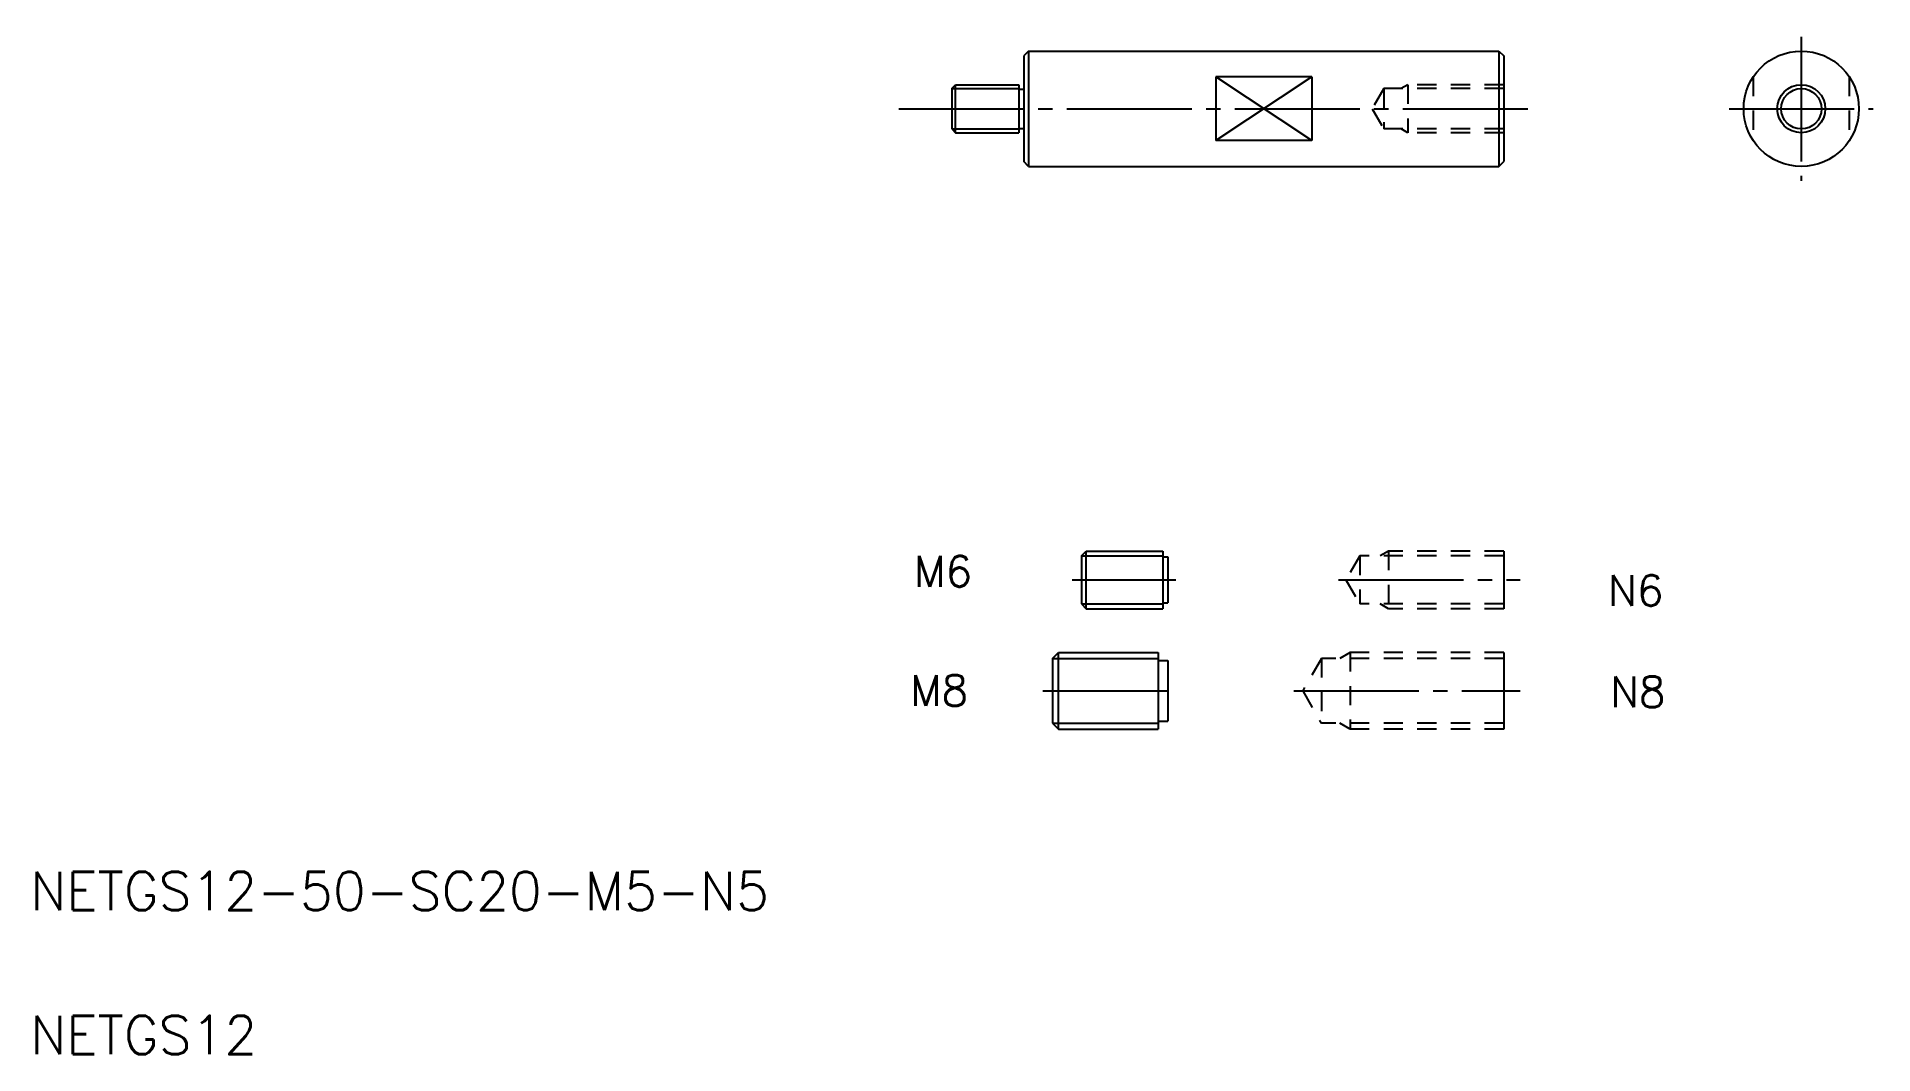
# Model space of a CAD drawing. Extents: x 11 to 202, y 10 to 116.
import ezdxf

# ---------------------------------------------------------------- set-up
doc = ezdxf.new("R2010")
doc.units = 0
doc.linetypes.add('CENTER', pattern=[17.5, 13, -1.5, 1.5, -1.5])
doc.linetypes.add('DASHED', pattern=[3.5, 2, -1.5])
doc.layers.get('0').update_dxf_attribs({"linetype": 'CONTINUOUS'})
doc.layers.add('CENTER', color=1, linetype='CENTER')
doc.styles.get("Standard").update_dxf_attribs({"font": 'txt', "bigfont": 'BIGFONT'})

msp = doc.modelspace()

# ---------------------------------------------------------------- linework, layer by layer
at = {"color": 7, "linetype": 'CONTINUOUS'}
for p, q in [((114.01, 114.44), (113.51, 113.94)), ((113.51, 113.94), (113.51, 102.94)), ((114.01, 114.44), (163.01, 114.44)), ((114.01, 114.44), (114.01, 102.44)), ((163.01, 114.44), (163.01, 102.44)), ((163.51, 113.94), (163.51, 102.94)), ((133.51, 111.75), (133.51, 105.12)), ((143.51, 111.75), (133.51, 111.75)), ((143.51, 111.75), (143.51, 105.12)), ((106.01, 110.54), (106.41, 110.94)), ((106.01, 110.54), (106.01, 106.34)), ((106.41, 105.94), (106.41, 110.94)), ((106.41, 110.94), (113.01, 110.94)), ((113.01, 110.94), (113.01, 105.94)), ((113.01, 110.49), (113.51, 110.49)), ((106.01, 106.34), (106.41, 105.94)), ((106.41, 105.94), (113.01, 105.94)), ((113.01, 106.39), (113.51, 106.39)), ((143.51, 105.12), (133.51, 105.12)), ((114.01, 102.44), (113.51, 102.94)), ((114.01, 102.44), (163.01, 102.44)), ((119.51, 61.89), (120.01, 62.39)), ((119.51, 61.89), (119.51, 56.89)), ((120.01, 56.39), (120.01, 62.39)), ((120.01, 62.39), (128.01, 62.39)), ((128.01, 62.39), (128.01, 56.39)), ((128.01, 61.79), (128.51, 61.79)), ((128.51, 61.79), (128.51, 56.99)), ((163.51, 62.39), (163.51, 56.39)), ((119.51, 56.89), (120.01, 56.39)), ((120.01, 56.39), (128.01, 56.39)), ((128.01, 56.99), (128.51, 56.99)), ((116.51, 51.21), (117.13, 51.84)), ((117.13, 43.84), (117.13, 51.84)), ((117.13, 51.84), (127.51, 51.84)), ((127.51, 51.84), (127.51, 43.84)), ((163.51, 51.84), (163.51, 43.84)), ((116.51, 51.21), (116.51, 44.46)), ((127.51, 50.99), (128.51, 50.99)), ((128.51, 50.99), (128.51, 44.69)), ((116.51, 44.46), (117.13, 43.84)), ((127.51, 44.69), (128.51, 44.69)), ((117.13, 43.84), (127.51, 43.84))]:
    msp.add_line(p, q, dxfattribs=at)
at = {"linetype": 'CONTINUOUS'}
for p, q in [((163.01, 114.44), (163.51, 113.94)), ((163.01, 102.44), (163.51, 102.94))]:
    msp.add_line(p, q, dxfattribs=at)
at = {"color": 3, "linetype": 'CONTINUOUS'}
for p, q in [((143.51, 111.75), (133.51, 105.12)), ((143.51, 105.12), (133.51, 111.75)), ((106.01, 110.54), (113.01, 110.54)), ((106.01, 106.34), (113.01, 106.34)), ((119.51, 61.89), (128.01, 61.89)), ((119.51, 56.89), (128.01, 56.89)), ((116.51, 51.21), (127.51, 51.21)), ((116.51, 44.46), (127.51, 44.46))]:
    msp.add_line(p, q, dxfattribs=at)
for p, q in [((163.51, 111.19), (163.51, 111.19)), ((163.51, 108.44), (163.51, 108.44))]:
    msp.add_line(p, q)
at = {"color": 3, "linetype": 'DASHED'}
for p, q in [((189.51, 111.75), (189.51, 105.12)), ((199.51, 111.75), (199.51, 105.12)), ((151.01, 110.54), (149.8, 108.44)), ((163.51, 110.54), (151.01, 110.54)), ((151.01, 110.54), (151.01, 106.34)), ((153.51, 110.94), (152.82, 110.54)), ((163.51, 110.94), (153.51, 110.94)), ((153.51, 110.94), (153.51, 105.94)), ((149.8, 108.44), (151.01, 106.34)), ((163.51, 106.34), (151.01, 106.34)), ((153.51, 105.94), (152.82, 106.34)), ((163.51, 105.94), (153.51, 105.94)), ((148.51, 61.89), (147.06, 59.39)), ((163.51, 61.89), (148.51, 61.89)), ((148.51, 61.89), (148.51, 56.89)), ((151.51, 62.39), (150.64, 61.89)), ((163.51, 62.39), (151.51, 62.39)), ((151.51, 62.39), (151.51, 56.39)), ((147.06, 59.39), (148.51, 56.89)), ((163.51, 56.89), (148.51, 56.89)), ((151.51, 56.39), (150.64, 56.89)), ((163.51, 56.39), (151.51, 56.39)), ((147.51, 51.84), (146.43, 51.21)), ((163.51, 51.84), (147.51, 51.84)), ((147.51, 51.84), (147.51, 43.84)), ((144.51, 51.21), (142.57, 47.85)), ((163.51, 51.21), (144.51, 51.21)), ((144.51, 51.21), (144.51, 44.46)), ((142.57, 47.82), (144.51, 44.46)), ((163.51, 44.46), (144.51, 44.46)), ((147.51, 43.84), (146.43, 44.46)), ((163.51, 43.84), (147.51, 43.84))]:
    msp.add_line(p, q, dxfattribs=at)
at = {"linetype": 'CONTINUOUS'}
msp.add_circle((194.51, 108.44), 6, dxfattribs=at)
msp.add_circle((194.51, 108.44), 6, dxfattribs=at)
at = {"color": 7, "linetype": 'CONTINUOUS'}
for radius in [6, 2.1]:
    msp.add_circle((194.51, 108.44), radius, dxfattribs=at)
at = {"color": 3, "linetype": 'CONTINUOUS'}
msp.add_circle((194.51, 108.44), 2.5, dxfattribs=at)
at = {"layer": 'CENTER', "color": 1, "linetype": 'CENTER'}
for p, q in [((194.51, 115.94), (194.51, 100.94)), ((100.51, 108.44), (166.51, 108.44)), ((187.01, 108.44), (202.01, 108.44)), ((118.55, 59.39), (129.35, 59.39)), ((146.31, 59.39), (165.24, 59.39)), ((115.51, 47.84), (129.43, 47.84)), ((141.66, 47.84), (165.24, 47.84))]:
    msp.add_line(p, q, dxfattribs=at)

# ---------------------------------------------------------------- texts
at = {"color": 7, "linetype": 'CONTINUOUS'}
for s, height, p in [('M6', 3.2, (102.08, 58.68)), ('N6', 3.2, (174.38, 56.69)), ('M8', 3.2, (101.67, 46.28)), ('N8', 3.2, (174.59, 46.13)), ('NETGS12-50-SC20-M5-N5', 4, (10, 25)), ('NETGS12', 4, (10, 10))]:
    msp.add_text(s, height=height, dxfattribs=at).set_placement(p)

doc.saveas('drawing.dxf')
